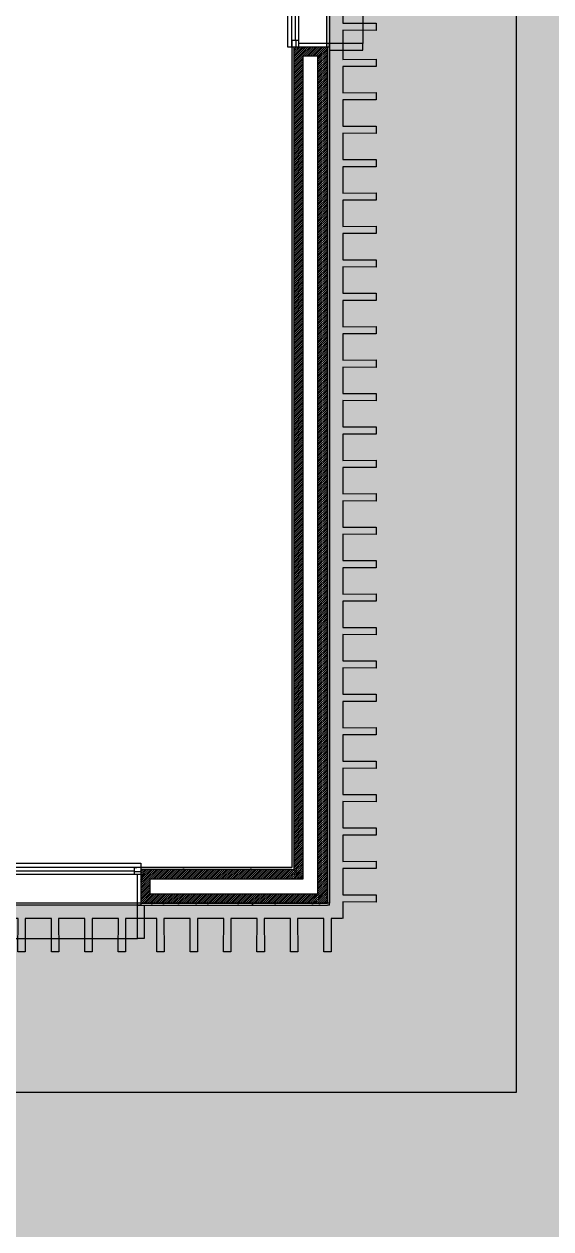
# Model space of a CAD drawing. Header units: millimetres. Extents: x -284281 to 1648660, y -821378 to -151356.
# Drawn here: x 193093 to 197032, y -261833 to -252820 of the extents above; entities that cross this region are included whole.
import ezdxf

# ---------------------------------------------------------------- set-up
doc = ezdxf.new("R2010")
doc.units = ezdxf.units.MM
doc.header["$MEASUREMENT"] = 0
doc.set_wipeout_variables(frame=1)
doc.linetypes.add('Traits', pattern=[282.222223, 141.111112, -141.111112])
doc.linetypes.add('Wipeout_Contour', pattern=[1000, 0, -1000])
for name, color, linetype in [('Cotations - 1_100', 7, 'Continuous'), ('Fenêtres ARCHICAD', 7, 'Continuous'), ('Nouveau_0', 7, 'Continuous'), ('Sols_ Dalles', 7, 'Continuous')]:
    doc.layers.add(name, color=color, linetype=linetype)
doc.styles.add('STYLE_GENERE_2', font='arial.ttf')
doc.dimstyles.new('STYLE_GENERE__2', dxfattribs={"dimtxt": 250, "dimasz": 190, "dimexe": 0.18, "dimexo": 0.0625, "dimgap": 0, "dimtad": 1, "dimlfac": 0.001, "dimzin": 0, "dimdsep": 46, "dimtxsty": 'STYLE_GENERE_2', "dimblk": 'ARROWHEAD_6', "dimblk1": 'ARROWHEAD_6', "dimblk2": 'ARROWHEAD_6', "dimcen": 0.09, "dimse1": 1, "dimse2": 1, "dimclrd": 7, "dimclre": 7, "dimclrt": 7, "dimazin": 0, "dimtfac": 1, "dimtdec": 4, "dimtmove": 0, "dimatfit": 3, "dimfxl": 1, "dimtolj": 1, "dimtzin": 0, "dimarcsym": 0})
pattern_1 = [(45, (0, 175), (-55.684659, 55.684659), [0, -52.5, 0, -78.75]), (110, (175, 175), (74.000794, 26.934086), [0, -38.5, 0, -66.5])]
pattern_2 = [(45, (0, 0), (-7.0710678, 7.0710678), [])]

# ---------------------------------------------------------------- blocks, each defined once
blk = doc.blocks.new('Fenêtre 25_3')
at = {"layer": 'Fenêtres ARCHICAD', "color": 7, "linetype": 'Continuous', "lineweight": 5}
for p, q in [((-715.3, 480), (-765.3, 480)), ((-765.3, 480), (-765.3, 230)), ((-715.3, 480), (715.3, 480)), ((-715.3, 230), (-715.3, 480)), ((765.3, 480), (715.3, 480)), ((715.3, 480), (715.3, 230)), ((765.3, 230), (765.3, 480)), ((-765.3, 230), (-715.3, 230)), ((-765.3, 230), (-740.3, 230)), ((-765.3, 230), (-740.3, 230)), ((-715.3, 230), (-740.3, 230)), ((-740.3, 230), (-740.3, 0)), ((-740.3, 215), (-740.3, 230)), ((-740.3, 215), (-740.3, 230)), ((-740.3, 145), (-740.3, 215)), ((-740.3, 145), (-740.3, 215)), ((-740.3, 145), (-740.3, 215)), ((-740.3, 145), (-740.3, 215)), ((-715.3, 0), (-715.3, 230)), ((740.3, 230), (715.3, 230)), ((715.3, 230), (715.3, 0)), ((715.3, 230), (765.3, 230)), ((740.3, 0), (740.3, 230)), ((740.3, 215), (740.3, 230)), ((740.3, 215), (740.3, 230)), ((740.3, 230), (765.3, 230)), ((740.3, 230), (765.3, 230)), ((740.3, 145), (740.3, 215)), ((740.3, 145), (740.3, 215)), ((740.3, 145), (740.3, 215)), ((740.3, 145), (740.3, 215)), ((-740.3, 35), (-740.3, 145)), ((-740.3, 35), (-740.3, 145)), ((-740.3, 35), (-740.3, 145)), ((-740.3, 35), (-740.3, 145)), ((740.3, 35), (740.3, 145)), ((740.3, 35), (740.3, 145)), ((740.3, 35), (740.3, 145)), ((740.3, 35), (740.3, 145)), ((-740.3, 0), (-740.3, 35)), ((-740.3, 0), (-740.3, 35)), ((-740.3, 0), (-715.3, 0)), ((-740.3, -35), (-740.3, 0)), ((-740.3, -35), (-740.3, 0)), ((715.3, 0), (740.3, 0)), ((740.3, 0), (740.3, 35)), ((740.3, 0), (740.3, 35)), ((740.3, -35), (740.3, 0)), ((740.3, -35), (740.3, 0)), ((-740.3, -20), (740.3, -20)), ((-740.3, -50), (-740.3, -35)), ((-740.3, -50), (-740.3, -35)), ((-740.3, -50), (-740.3, -83.3)), ((-740.3, -83.3), (740.3, -83.3)), ((740.3, -50), (740.3, -35)), ((740.3, -50), (740.3, -35)), ((740.3, -83.3), (740.3, -50))]:
    blk.add_line(p, q, dxfattribs=at)
at = {"layer": 'Fenêtres ARCHICAD', "color": 7, "linetype": 'Traits', "lineweight": 5}
blk.add_line((-740.3, -50), (740.3, -50), dxfattribs=at)
at = {"color": 254, "linetype": 'Wipeout_Contour', "lineweight": 0, "ltscale": 2765.001289}
blk.add_wipeout([(-690.3, 0), (-690.3, -50), (690.3, -50), (690.3, 0)], dxfattribs=at).dxf.layer = 'Fenêtres ARCHICAD'
at = {"layer": 'Fenêtres ARCHICAD', "color": 7, "linetype": 'Continuous', "lineweight": 5}
for p, q in [((-740.3, 0), (-690.3, 0)), ((-690.3, 0), (-690.3, -50)), ((-690.3, 0), (690.3, 0)), ((690.3, -50), (690.3, 0)), ((690.3, 0), (740.3, 0)), ((-690.3, -50), (-740.3, -50)), ((-690.3, -25), (690.3, -25)), ((690.3, -50), (-690.3, -50)), ((740.3, -50), (690.3, -50))]:
    blk.add_line(p, q, dxfattribs=at)
blk = doc.blocks.new('Mur_12_1', base_point=(195375, -231415.6))
at = {"color": 254, "linetype": 'Wipeout_Contour', "lineweight": 0, "ltscale": 973119.787903}
blk.add_wipeout([(195095, -259145.6), (195110, -259145.6), (195095, -259130.6)], dxfattribs=at)
at = {"color": 254, "linetype": 'Wipeout_Contour', "lineweight": 0, "ltscale": 974233.090679}
blk.add_wipeout([(195360, -259410.6), (195375, -259410.6), (195360, -259395.6)], dxfattribs=at)
at = {"linetype": 'Continuous', "lineweight": 5, "true_color": 0x5f5f5f}
h = blk.add_hatch(dxfattribs=at)
h.set_pattern_fill('ENDUIT_0001', color=251, style=0, pattern_type=2)
h.set_pattern_definition(pattern_1)
h.paths.add_polyline_path([(195095, -259145.6), (195110, -259145.6), (195095, -259130.6)])
h = blk.add_hatch(dxfattribs=at)
h.set_pattern_fill('ENDUIT_0001', color=251, style=0, pattern_type=2)
h.set_pattern_definition(pattern_1)
h.paths.add_polyline_path([(195360, -259410.6), (195375, -259410.6), (195360, -259395.6)])
at = {"color": 254, "linetype": 'Wipeout_Contour', "lineweight": 0, "ltscale": 974059.967845}
blk.add_wipeout([(195290, -259325.6), (195290, -259395.6), (195360, -259395.6)], dxfattribs=at)
at = {"linetype": 'Continuous', "lineweight": 5, "true_color": 0x5f5f5f}
h = blk.add_hatch(dxfattribs=at)
h.set_pattern_fill('BRIQUES_TERRE_CUITE__INT_97', color=251, style=0, pattern_type=2)
h.set_pattern_definition(pattern_2)
h.paths.add_polyline_path([(195290, -259325.6), (195290, -259395.6), (195360, -259395.6)])
at = {"color": 254, "linetype": 'Wipeout_Contour', "lineweight": 0, "ltscale": 973685.8174}
blk.add_wipeout([(195180, -259325.6), (195290, -259325.6), (195180, -259215.6)], dxfattribs=at)
at = {"color": 254, "linetype": 'Wipeout_Contour', "lineweight": 0, "ltscale": 974228.732461}
blk.add_wipeout([(195360, -259395.6), (195375, -259410.6), (195375, -259395.6)], dxfattribs=at)
at = {"linetype": 'Continuous', "lineweight": 5, "true_color": 0x5f5f5f}
h = blk.add_hatch(dxfattribs=at)
h.set_pattern_fill('ENDUIT_0001', color=251, style=0, pattern_type=2)
h.set_pattern_definition(pattern_1)
h.paths.add_polyline_path([(195360, -259395.6), (195375, -259410.6), (195375, -259395.6)])
at = {"color": 254, "linetype": 'Wipeout_Contour', "lineweight": 0, "ltscale": 973303.766401}
blk.add_wipeout([(195110, -259215.6), (195180, -259215.6), (195110, -259145.6)], dxfattribs=at)
at = {"linetype": 'Continuous', "lineweight": 5, "true_color": 0x5f5f5f}
h = blk.add_hatch(dxfattribs=at)
h.set_pattern_fill('BRIQUES_TERRE_CUITE__INT_97', color=251, style=0, pattern_type=2)
h.set_pattern_definition(pattern_2)
h.paths.add_polyline_path([(195110, -259215.6), (195180, -259215.6), (195110, -259145.6)])
at = {"color": 254, "linetype": 'Wipeout_Contour', "lineweight": 0, "ltscale": 1288763.517261592}
blk.add_wipeout([(195360, -252989.9), (195360, -259395.6), (195375, -259395.6), (195375, -252989.9)], dxfattribs=at)
at = {"linetype": 'Continuous', "lineweight": 5, "true_color": 0x5f5f5f}
h = blk.add_hatch(dxfattribs=at)
h.set_pattern_fill('ENDUIT_0001', color=251, style=0, pattern_type=2)
h.set_pattern_definition(pattern_1)
h.paths.add_polyline_path([(195360, -252989.9), (195360, -259395.6), (195375, -259395.6), (195375, -252989.9)])
at = {"color": 254, "linetype": 'Wipeout_Contour', "lineweight": 0, "ltscale": 973115.426333}
blk.add_wipeout([(195095, -259130.6), (195110, -259145.6), (195110, -259130.6)], dxfattribs=at)
at = {"linetype": 'Continuous', "lineweight": 5, "true_color": 0x5f5f5f}
h = blk.add_hatch(dxfattribs=at)
h.set_pattern_fill('ENDUIT_0001', color=251, style=0, pattern_type=2)
h.set_pattern_definition(pattern_1)
h.paths.add_polyline_path([(195095, -259130.6), (195110, -259145.6), (195110, -259130.6)])
at = {"color": 254, "linetype": 'Wipeout_Contour', "lineweight": 0, "ltscale": 974044.761765}
blk.add_wipeout([(195290, -259325.6), (195360, -259395.6), (195360, -259325.6)], dxfattribs=at)
at = {"linetype": 'Continuous', "lineweight": 5, "true_color": 0x5f5f5f}
h = blk.add_hatch(dxfattribs=at)
h.set_pattern_fill('BRIQUES_TERRE_CUITE__INT_97', color=251, style=0, pattern_type=2)
h.set_pattern_definition(pattern_2)
h.paths.add_polyline_path([(195290, -259325.6), (195360, -259395.6), (195360, -259325.6)])
at = {"color": 7, "linetype": 'Continuous', "lineweight": 5}
blk.add_line((195290, -259395.6), (195360, -259395.6), dxfattribs=at)
at = {"color": 7, "linetype": 'Continuous', "lineweight": 5, "flags": 128}
blk.add_lwpolyline([(195375, -259410.6), (195360, -259410.6)], dxfattribs=at)
at = {"color": 254, "linetype": 'Wipeout_Contour', "lineweight": 0, "ltscale": 1287697.512531092}
blk.add_wipeout([(195095, -259130.6), (195110, -259130.6), (195110, -252989.9), (195095, -252989.9)], dxfattribs=at)
at = {"linetype": 'Continuous', "lineweight": 5, "true_color": 0x5f5f5f}
h = blk.add_hatch(dxfattribs=at)
h.set_pattern_fill('ENDUIT_0001', color=251, style=0, pattern_type=2)
h.set_pattern_definition(pattern_1)
h.paths.add_polyline_path([(195095, -259130.6), (195110, -259130.6), (195110, -252989.9), (195095, -252989.9)])
at = {"color": 254, "linetype": 'Wipeout_Contour', "lineweight": 0, "ltscale": 1288604.029109015}
blk.add_wipeout([(195360, -252989.9), (195290, -253059.9), (195290, -259325.6), (195360, -259325.6)], dxfattribs=at)
at = {"linetype": 'Continuous', "lineweight": 5, "true_color": 0x5f5f5f}
h = blk.add_hatch(dxfattribs=at)
h.set_pattern_fill('BRIQUES_TERRE_CUITE__INT_97', color=251, style=0, pattern_type=2)
h.set_pattern_definition(pattern_2)
h.paths.add_polyline_path([(195360, -252989.9), (195290, -253059.9), (195290, -259325.6), (195360, -259325.6)])
at = {"color": 7, "linetype": 'Continuous', "lineweight": 5}
blk.add_line((195360, -259395.6), (195360, -259325.6), dxfattribs=at)
at = {"color": 254, "linetype": 'Wipeout_Contour', "lineweight": 0, "ltscale": 973662.713943}
blk.add_wipeout([(195290, -259215.6), (195180, -259215.6), (195290, -259325.6)], dxfattribs=at)
at = {"color": 7, "linetype": 'Continuous', "lineweight": 5}
blk.add_line((195180, -259325.6), (195290, -259325.6), dxfattribs=at)
at = {"color": 254, "linetype": 'Wipeout_Contour', "lineweight": 0, "ltscale": 1288265.443481987}
blk.add_wipeout([(195180, -253059.9), (195180, -259215.6), (195290, -259215.6), (195290, -253059.9)], dxfattribs=at)
at = {"color": 7, "linetype": 'Continuous', "lineweight": 5}
blk.add_line((195290, -259325.6), (195290, -259215.6), dxfattribs=at)
at = {"color": 254, "linetype": 'Wipeout_Contour', "lineweight": 0, "ltscale": 973288.549617}
blk.add_wipeout([(195110, -259145.6), (195180, -259215.6), (195180, -259145.6)], dxfattribs=at)
at = {"linetype": 'Continuous', "lineweight": 5, "true_color": 0x5f5f5f}
h = blk.add_hatch(dxfattribs=at)
h.set_pattern_fill('BRIQUES_TERRE_CUITE__INT_97', color=251, style=0, pattern_type=2)
h.set_pattern_definition(pattern_2)
h.paths.add_polyline_path([(195110, -259145.6), (195180, -259215.6), (195180, -259145.6)])
at = {"color": 7, "linetype": 'Continuous', "lineweight": 5}
blk.add_line((195110, -259215.6), (195180, -259215.6), dxfattribs=at)
at = {"color": 254, "linetype": 'Wipeout_Contour', "lineweight": 0, "ltscale": 1287824.523477211}
blk.add_wipeout([(195110, -252989.9), (195110, -259145.6), (195180, -259145.6), (195180, -252989.9)], dxfattribs=at)
at = {"linetype": 'Continuous', "lineweight": 5, "true_color": 0x5f5f5f}
h = blk.add_hatch(dxfattribs=at)
h.set_pattern_fill('BRIQUES_TERRE_CUITE__INT_97', color=251, style=0, pattern_type=2)
h.set_pattern_definition(pattern_2)
h.paths.add_polyline_path([(195110, -252989.9), (195110, -259145.6), (195180, -259145.6), (195180, -252989.9)])
at = {"color": 7, "linetype": 'Continuous', "lineweight": 5}
for p, q in [((195095, -252989.9), (195110, -252989.9)), ((195110, -252989.9), (195110, -259145.6)), ((195095, -259145.6), (195110, -259145.6)), ((195180, -259215.6), (195180, -259145.6))]:
    blk.add_line(p, q, dxfattribs=at)
at = {"color": 7, "linetype": 'Continuous', "lineweight": 5, "flags": 128}
blk.add_lwpolyline([(195095, -252989.9), (195095, -259130.6)], dxfattribs=at)
at = {"color": 254, "linetype": 'Wipeout_Contour', "lineweight": 0, "ltscale": 1278406.429494907}
blk.add_wipeout([(195290, -253059.9), (195360, -252989.9), (195180, -252989.9), (195180, -253059.9)], dxfattribs=at)
at = {"linetype": 'Continuous', "lineweight": 5, "true_color": 0x5f5f5f}
h = blk.add_hatch(dxfattribs=at)
h.set_pattern_fill('BRIQUES_TERRE_CUITE__INT_97', color=251, style=0, pattern_type=2)
h.set_pattern_definition(pattern_2)
h.paths.add_polyline_path([(195290, -253059.9), (195360, -252989.9), (195180, -252989.9), (195180, -253059.9)])
at = {"color": 7, "linetype": 'Continuous', "lineweight": 5}
for p, q in [((195110, -252989.9), (195145, -252989.9)), ((195145, -252989.9), (195180, -252989.9)), ((195180, -252989.9), (195290, -252989.9)), ((195180, -252989.9), (195290, -252989.9)), ((195290, -252989.9), (195360, -252989.9)), ((195290, -252989.9), (195360, -252989.9)), ((195360, -259325.6), (195360, -252989.9)), ((195360, -252989.9), (195375, -252989.9)), ((195375, -252989.9), (195375, -253014.9)), ((195180, -259145.6), (195180, -253059.9)), ((195290, -253059.9), (195180, -253059.9)), ((195290, -259215.6), (195290, -253059.9))]:
    blk.add_line(p, q, dxfattribs=at)
at = {"color": 7, "linetype": 'Continuous', "lineweight": 5, "flags": 128}
blk.add_lwpolyline([(195375, -259410.6), (195375, -252989.9)], dxfattribs=at)
at = {"layer": 'Fenêtres ARCHICAD', "color": 7, "linetype": 'Continuous', "lineweight": 5, "zscale": 1000, "rotation": 269.9999999999999}
blk.add_blockref('Fenêtre 25_3', (195145, -252249.5), dxfattribs=at)
blk = doc.blocks.new('Fenêtre 25_4')
at = {"layer": 'Fenêtres ARCHICAD', "color": 7, "linetype": 'Continuous', "lineweight": 5}
for p, q in [((-483.2, 480), (-533.2, 480)), ((-533.2, 480), (-533.2, 230)), ((-483.2, 480), (483.2, 480)), ((-483.2, 230), (-483.2, 480)), ((533.2, 480), (483.2, 480)), ((483.2, 480), (483.2, 230)), ((533.2, 230), (533.2, 480)), ((-533.2, 230), (-483.2, 230)), ((-533.2, 230), (-508.2, 230)), ((-533.2, 230), (-508.2, 230)), ((-483.2, 230), (-508.2, 230)), ((-508.2, 230), (-508.2, 0)), ((-508.2, 215), (-508.2, 230)), ((-508.2, 215), (-508.2, 230)), ((-508.2, 145), (-508.2, 215)), ((-508.2, 145), (-508.2, 215)), ((-508.2, 145), (-508.2, 215)), ((-508.2, 145), (-508.2, 215)), ((-483.2, 0), (-483.2, 230)), ((508.2, 230), (483.2, 230)), ((483.2, 230), (483.2, 0)), ((483.2, 230), (533.2, 230)), ((508.2, 0), (508.2, 230)), ((508.2, 215), (508.2, 230)), ((508.2, 215), (508.2, 230)), ((508.2, 230), (533.2, 230)), ((508.2, 230), (533.2, 230)), ((508.2, 145), (508.2, 215)), ((508.2, 145), (508.2, 215)), ((508.2, 145), (508.2, 215)), ((508.2, 145), (508.2, 215)), ((-508.2, 35), (-508.2, 145)), ((-508.2, 35), (-508.2, 145)), ((-508.2, 35), (-508.2, 145)), ((-508.2, 35), (-508.2, 145)), ((508.2, 35), (508.2, 145)), ((508.2, 35), (508.2, 145)), ((508.2, 35), (508.2, 145)), ((508.2, 35), (508.2, 145)), ((-508.2, 0), (-508.2, 35)), ((-508.2, 0), (-508.2, 35)), ((-508.2, 0), (-483.2, 0)), ((-508.2, -35), (-508.2, 0)), ((-508.2, -35), (-508.2, 0)), ((483.2, 0), (508.2, 0)), ((508.2, 0), (508.2, 35)), ((508.2, 0), (508.2, 35)), ((508.2, -35), (508.2, 0)), ((508.2, -35), (508.2, 0)), ((-508.2, -20), (508.2, -20)), ((-508.2, -50), (-508.2, -35)), ((-508.2, -50), (-508.2, -35)), ((-508.2, -50), (-508.2, -83.3)), ((-508.2, -83.3), (508.2, -83.3)), ((508.2, -50), (508.2, -35)), ((508.2, -50), (508.2, -35)), ((508.2, -83.3), (508.2, -50))]:
    blk.add_line(p, q, dxfattribs=at)
at = {"layer": 'Fenêtres ARCHICAD', "color": 7, "linetype": 'Traits', "lineweight": 5}
blk.add_line((-508.2, -50), (508.2, -50), dxfattribs=at)
at = {"color": 254, "linetype": 'Wipeout_Contour', "lineweight": 0, "ltscale": 1838.358783}
blk.add_wipeout([(-458.2, 0), (-458.2, -50), (458.2, -50), (458.2, 0)], dxfattribs=at).dxf.layer = 'Fenêtres ARCHICAD'
at = {"layer": 'Fenêtres ARCHICAD', "color": 7, "linetype": 'Continuous', "lineweight": 5}
for p, q in [((-508.2, 0), (-458.2, 0)), ((-458.2, 0), (-458.2, -50)), ((-458.2, 0), (458.2, 0)), ((458.2, -50), (458.2, 0)), ((458.2, 0), (508.2, 0)), ((-458.2, -50), (-508.2, -50)), ((-458.2, -25), (458.2, -25)), ((458.2, -50), (-458.2, -50)), ((508.2, -50), (458.2, -50))]:
    blk.add_line(p, q, dxfattribs=at)
blk = doc.blocks.new('Mur_13_1', base_point=(195375, -259410.6))
at = {"color": 254, "linetype": 'Wipeout_Contour', "lineweight": 0, "ltscale": 1296115.313890855}
blk.add_wipeout([(193965, -259145.6), (195095, -259145.6), (195095, -259130.6), (193965, -259130.6)], dxfattribs=at)
at = {"color": 254, "linetype": 'Wipeout_Contour', "lineweight": 0, "ltscale": 1297281.898715832}
blk.add_wipeout([(193965, -259395.6), (193965, -259410.6), (195360, -259410.6), (195360, -259395.6)], dxfattribs=at)
at = {"linetype": 'Continuous', "lineweight": 5, "true_color": 0x5f5f5f}
h = blk.add_hatch(dxfattribs=at)
h.set_pattern_fill('ENDUIT_0001', color=251, style=0, pattern_type=2)
h.set_pattern_definition(pattern_1)
h.paths.add_polyline_path([(193965, -259145.6), (195095, -259145.6), (195095, -259130.6), (193965, -259130.6)])
h = blk.add_hatch(dxfattribs=at)
h.set_pattern_fill('ENDUIT_0001', color=251, style=0, pattern_type=2)
h.set_pattern_definition(pattern_1)
h.paths.add_polyline_path([(193965, -259395.6), (193965, -259410.6), (195360, -259410.6), (195360, -259395.6)])
at = {"color": 254, "linetype": 'Wipeout_Contour', "lineweight": 0, "ltscale": 1297103.610761495}
blk.add_wipeout([(193965, -259395.6), (195290, -259395.6), (195290, -259325.6), (194035, -259325.6)], dxfattribs=at)
at = {"linetype": 'Continuous', "lineweight": 5, "true_color": 0x5f5f5f}
h = blk.add_hatch(dxfattribs=at)
h.set_pattern_fill('BRIQUES_TERRE_CUITE__INT_97', color=251, style=0, pattern_type=2)
h.set_pattern_definition(pattern_2)
h.paths.add_polyline_path([(193965, -259395.6), (195290, -259395.6), (195290, -259325.6), (194035, -259325.6)])
at = {"color": 7, "linetype": 'Continuous', "lineweight": 5}
blk.add_line((195290, -259395.6), (195360, -259395.6), dxfattribs=at)
at = {"color": 254, "linetype": 'Wipeout_Contour', "lineweight": 0, "ltscale": 1296725.324895287}
blk.add_wipeout([(195180, -259215.6), (194035, -259215.6), (194035, -259325.6), (195180, -259325.6)], dxfattribs=at)
at = {"color": 7, "linetype": 'Continuous', "lineweight": 5}
blk.add_line((195180, -259325.6), (195290, -259325.6), dxfattribs=at)
at = {"color": 254, "linetype": 'Wipeout_Contour', "lineweight": 0, "ltscale": 1296269.318624848}
blk.add_wipeout([(195110, -259145.6), (193965, -259145.6), (193965, -259215.6), (195110, -259215.6)], dxfattribs=at)
at = {"linetype": 'Continuous', "lineweight": 5, "true_color": 0x5f5f5f}
h = blk.add_hatch(dxfattribs=at)
h.set_pattern_fill('BRIQUES_TERRE_CUITE__INT_97', color=251, style=0, pattern_type=2)
h.set_pattern_definition(pattern_2)
h.paths.add_polyline_path([(195110, -259145.6), (193965, -259145.6), (193965, -259215.6), (195110, -259215.6)])
at = {"color": 7, "linetype": 'Continuous', "lineweight": 5}
for p, q in [((193965, -259130.6), (193965, -259145.6)), ((195095, -259145.6), (193965, -259145.6)), ((195095, -259145.6), (195110, -259145.6)), ((195110, -259215.6), (195180, -259215.6))]:
    blk.add_line(p, q, dxfattribs=at)
at = {"color": 7, "linetype": 'Continuous', "lineweight": 5, "flags": 128}
blk.add_lwpolyline([(195095, -259130.6), (193965, -259130.6)], dxfattribs=at)
at = {"color": 254, "linetype": 'Wipeout_Contour', "lineweight": 0, "ltscale": 1295322.497653691}
blk.add_wipeout([(194035, -259325.6), (194035, -259215.6), (193965, -259215.6), (193965, -259395.6)], dxfattribs=at)
at = {"linetype": 'Continuous', "lineweight": 5, "true_color": 0x5f5f5f}
h = blk.add_hatch(dxfattribs=at)
h.set_pattern_fill('BRIQUES_TERRE_CUITE__INT_97', color=251, style=0, pattern_type=2)
h.set_pattern_definition(pattern_2)
h.paths.add_polyline_path([(194035, -259325.6), (194035, -259215.6), (193965, -259215.6), (193965, -259395.6)])
at = {"color": 7, "linetype": 'Continuous', "lineweight": 5}
for p, q in [((193965, -259145.6), (193965, -259180.6)), ((193965, -259180.6), (193965, -259215.6)), ((193965, -259215.6), (193965, -259325.6)), ((193965, -259215.6), (193965, -259325.6)), ((194035, -259215.6), (195110, -259215.6)), ((194035, -259325.6), (194035, -259215.6)), ((193965, -259325.6), (193965, -259395.6)), ((193965, -259325.6), (193965, -259395.6)), ((194035, -259325.6), (195180, -259325.6)), ((193965, -259395.6), (195290, -259395.6)), ((193965, -259395.6), (193965, -259410.6)), ((193965, -259410.6), (193990, -259410.6))]:
    blk.add_line(p, q, dxfattribs=at)
at = {"color": 7, "linetype": 'Continuous', "lineweight": 5, "flags": 128}
blk.add_lwpolyline([(193965, -259410.6), (195360, -259410.6)], dxfattribs=at)
at = {"layer": 'Fenêtres ARCHICAD', "color": 7, "linetype": 'Continuous', "lineweight": 5, "xscale": -1, "zscale": 1000, "rotation": 179.9999999999997}
blk.add_blockref('Fenêtre 25_4', (193456.8, -259180.6), dxfattribs=at)
blk = doc.blocks.new('Tôle profilée 25_17')
at = {"color": 7, "linetype": 'Continuous', "lineweight": 5}
for p, q in [((0, 6520.7), (0, 6426.5)), ((-250, 6427.5), (-250, 6400)), ((0, 6426.5), (-250, 6427.5)), ((-250, 6400), (-250, 6372.5)), ((-250, 6372.5), (0, 6373.5)), ((0, 6373.5), (0, 6176.5)), ((-250, 6177.5), (-250, 6150)), ((0, 6176.5), (-250, 6177.5)), ((-250, 6150), (-250, 6122.5)), ((-250, 6122.5), (0, 6123.5)), ((0, 6123.5), (0, 5926.5)), ((-250, 5927.5), (-250, 5900)), ((0, 5926.5), (-250, 5927.5)), ((-250, 5900), (-250, 5872.5)), ((-250, 5872.5), (0, 5873.5)), ((0, 5873.5), (0, 5676.5)), ((-250, 5677.5), (-250, 5650)), ((0, 5676.5), (-250, 5677.5)), ((-250, 5650), (-250, 5622.5)), ((-250, 5622.5), (0, 5623.5)), ((0, 5623.5), (0, 5426.5)), ((-250, 5427.5), (-250, 5400)), ((0, 5426.5), (-250, 5427.5)), ((-250, 5400), (-250, 5372.5)), ((-250, 5372.5), (0, 5373.5)), ((0, 5373.5), (0, 5176.5)), ((-250, 5177.5), (-250, 5150)), ((0, 5176.5), (-250, 5177.5)), ((-250, 5150), (-250, 5122.5)), ((-250, 5122.5), (0, 5123.5)), ((0, 5123.5), (0, 4926.5)), ((-250, 4927.5), (-250, 4900)), ((0, 4926.5), (-250, 4927.5)), ((-250, 4900), (-250, 4872.5)), ((-250, 4872.5), (0, 4873.5)), ((0, 4873.5), (0, 4676.5)), ((-250, 4677.5), (-250, 4650)), ((0, 4676.5), (-250, 4677.5)), ((-250, 4650), (-250, 4622.5)), ((-250, 4622.5), (0, 4623.5)), ((0, 4623.5), (0, 4426.5)), ((-250, 4427.5), (-250, 4400)), ((0, 4426.5), (-250, 4427.5)), ((-250, 4400), (-250, 4372.5)), ((-250, 4372.5), (0, 4373.5)), ((0, 4373.5), (0, 4176.5)), ((-250, 4177.5), (-250, 4150)), ((0, 4176.5), (-250, 4177.5)), ((-250, 4150), (-250, 4122.5)), ((-250, 4122.5), (0, 4123.5)), ((0, 4123.5), (0, 3926.5)), ((-250, 3927.5), (-250, 3900)), ((0, 3926.5), (-250, 3927.5)), ((-250, 3900), (-250, 3872.5)), ((-250, 3872.5), (0, 3873.5)), ((0, 3873.5), (0, 3676.5)), ((-250, 3677.5), (-250, 3650)), ((0, 3676.5), (-250, 3677.5)), ((-250, 3650), (-250, 3622.5)), ((-250, 3622.5), (0, 3623.5)), ((0, 3623.5), (0, 3426.5)), ((-250, 3427.5), (-250, 3400)), ((0, 3426.5), (-250, 3427.5)), ((-250, 3400), (-250, 3372.5)), ((-250, 3372.5), (0, 3373.5)), ((0, 3373.5), (0, 3176.5)), ((-250, 3177.5), (-250, 3150)), ((0, 3176.5), (-250, 3177.5)), ((-250, 3150), (-250, 3122.5)), ((-250, 3122.5), (0, 3123.5)), ((0, 3123.5), (0, 2926.5)), ((-250, 2927.5), (-250, 2900)), ((0, 2926.5), (-250, 2927.5)), ((-250, 2900), (-250, 2872.5)), ((-250, 2872.5), (0, 2873.5)), ((0, 2873.5), (0, 2676.5)), ((-250, 2677.5), (-250, 2650)), ((0, 2676.5), (-250, 2677.5)), ((-250, 2650), (-250, 2622.5)), ((-250, 2622.5), (0, 2623.5)), ((0, 2623.5), (0, 2426.5)), ((-250, 2427.5), (-250, 2400)), ((0, 2426.5), (-250, 2427.5)), ((-250, 2400), (-250, 2372.5)), ((-250, 2372.5), (0, 2373.5)), ((0, 2373.5), (0, 2176.5)), ((-250, 2177.5), (-250, 2150)), ((0, 2176.5), (-250, 2177.5)), ((-250, 2150), (-250, 2122.5)), ((-250, 2122.5), (0, 2123.5)), ((0, 2123.5), (0, 1926.5)), ((-250, 1927.5), (-250, 1900)), ((0, 1926.5), (-250, 1927.5)), ((-250, 1900), (-250, 1872.5)), ((-250, 1872.5), (0, 1873.5)), ((0, 1873.5), (0, 1676.5)), ((-250, 1677.5), (-250, 1650)), ((0, 1676.5), (-250, 1677.5)), ((-250, 1650), (-250, 1622.5)), ((-250, 1622.5), (0, 1623.5)), ((0, 1623.5), (0, 1426.5)), ((-250, 1427.5), (-250, 1400)), ((0, 1426.5), (-250, 1427.5)), ((-250, 1400), (-250, 1372.5)), ((-250, 1372.5), (0, 1373.5)), ((0, 1373.5), (0, 1176.5)), ((-250, 1177.5), (-250, 1150)), ((0, 1176.5), (-250, 1177.5)), ((-250, 1150), (-250, 1122.5)), ((-250, 1122.5), (0, 1123.5)), ((0, 1123.5), (0, 926.5)), ((-250, 927.5), (-250, 900)), ((0, 926.5), (-250, 927.5)), ((-250, 900), (-250, 872.5)), ((-250, 872.5), (0, 873.5)), ((0, 873.5), (0, 676.5)), ((-250, 677.5), (-250, 650)), ((0, 676.5), (-250, 677.5)), ((-250, 650), (-250, 622.5)), ((-250, 622.5), (0, 623.5)), ((0, 623.5), (0, 426.5)), ((-250, 427.5), (-250, 400)), ((0, 426.5), (-250, 427.5)), ((-250, 400), (-250, 372.5)), ((-250, 372.5), (0, 373.5)), ((0, 373.5), (0, 176.5)), ((-250, 177.5), (-250, 150)), ((0, 176.5), (-250, 177.5)), ((-250, 150), (-250, 122.5)), ((-250, 122.5), (0, 123.5)), ((0, 123.5), (0, 0))]:
    blk.add_line(p, q, dxfattribs=at)
blk = doc.blocks.new('Tôle profilée 25_56')
at = {"color": 7, "linetype": 'Continuous', "lineweight": 5}
for p, q in [((0, 1480.7), (0, 1426.5)), ((-250, 1427.5), (-250, 1400)), ((0, 1426.5), (-250, 1427.5)), ((-250, 1400), (-250, 1372.5)), ((-250, 1372.5), (0, 1373.5)), ((0, 1373.5), (0, 1176.5)), ((-250, 1177.5), (-250, 1150)), ((0, 1176.5), (-250, 1177.5)), ((-250, 1150), (-250, 1122.5)), ((-250, 1122.5), (0, 1123.5)), ((0, 1123.5), (0, 926.5)), ((-250, 927.5), (-250, 900)), ((0, 926.5), (-250, 927.5)), ((-250, 900), (-250, 872.5)), ((-250, 872.5), (0, 873.5)), ((0, 873.5), (0, 676.5)), ((-250, 677.5), (-250, 650)), ((0, 676.5), (-250, 677.5)), ((-250, 650), (-250, 622.5)), ((-250, 622.5), (0, 623.5)), ((0, 623.5), (0, 426.5)), ((-250, 427.5), (-250, 400)), ((0, 426.5), (-250, 427.5)), ((-250, 400), (-250, 372.5)), ((-250, 372.5), (0, 373.5)), ((0, 373.5), (0, 176.5)), ((-250, 177.5), (-250, 150)), ((0, 176.5), (-250, 177.5)), ((-250, 150), (-250, 122.5)), ((-250, 122.5), (0, 123.5)), ((0, 123.5), (0, 0))]:
    blk.add_line(p, q, dxfattribs=at)
blk = doc.blocks.new('Tôle profilée 25_57')
at = {"color": 7, "linetype": 'Continuous', "lineweight": 5}
for p, q in [((0, 1510), (0, 1426.5)), ((-250, 1427.5), (-250, 1400)), ((0, 1426.5), (-250, 1427.5)), ((-250, 1400), (-250, 1372.5)), ((-250, 1372.5), (0, 1373.5)), ((0, 1373.5), (0, 1176.5)), ((-250, 1177.5), (-250, 1150)), ((0, 1176.5), (-250, 1177.5)), ((-250, 1150), (-250, 1122.5)), ((-250, 1122.5), (0, 1123.5)), ((0, 1123.5), (0, 926.5)), ((-250, 927.5), (-250, 900)), ((0, 926.5), (-250, 927.5)), ((-250, 900), (-250, 872.5)), ((-250, 872.5), (0, 873.5)), ((0, 873.5), (0, 676.5)), ((-250, 677.5), (-250, 650)), ((0, 676.5), (-250, 677.5)), ((-250, 650), (-250, 622.5)), ((-250, 622.5), (0, 623.5)), ((0, 623.5), (0, 426.5)), ((-250, 427.5), (-250, 400)), ((0, 426.5), (-250, 427.5)), ((-250, 400), (-250, 372.5)), ((-250, 372.5), (0, 373.5)), ((0, 373.5), (0, 176.5)), ((-250, 177.5), (-250, 150)), ((0, 176.5), (-250, 177.5)), ((-250, 150), (-250, 122.5)), ((-250, 122.5), (0, 123.5)), ((0, 123.5), (0, 0))]:
    blk.add_line(p, q, dxfattribs=at)
blk = doc.blocks.new('Tôle profilée 25_58')
at = {"color": 7, "linetype": 'Continuous', "lineweight": 5}
for p, q in [((0, 1037.4), (0, 926.5)), ((-250, 927.5), (-250, 900)), ((0, 926.5), (-250, 927.5)), ((-250, 900), (-250, 872.5)), ((-250, 872.5), (0, 873.5)), ((0, 873.5), (0, 676.5)), ((-250, 677.5), (-250, 650)), ((0, 676.5), (-250, 677.5)), ((-250, 650), (-250, 622.5)), ((-250, 622.5), (0, 623.5)), ((0, 623.5), (0, 426.5)), ((-250, 427.5), (-250, 400)), ((0, 426.5), (-250, 427.5)), ((-250, 400), (-250, 372.5)), ((-250, 372.5), (0, 373.5)), ((0, 373.5), (0, 176.5)), ((-250, 177.5), (-250, 150)), ((0, 176.5), (-250, 177.5)), ((-250, 150), (-250, 122.5)), ((-250, 122.5), (0, 123.5)), ((0, 123.5), (0, 0))]:
    blk.add_line(p, q, dxfattribs=at)
blk = doc.blocks.new('*D549')
at = {"layer": 'Cotations - 1_100', "color": 7, "linetype": 'Continuous', "lineweight": 5, "transparency": 16777216}
for p, q in [((170588.6, -259410.6), (170588.6, -259260.6)), ((170688.6, -259510.6), (170488.6, -259310.6)), ((170776.1, -259410.6), (170401.1, -259410.6)), ((170588.6, -271829.4), (170588.6, -259410.6)), ((170488.6, -271729.4), (170688.6, -271929.4)), ((170776.1, -271829.4), (170401.1, -271829.4)), ((170588.6, -271979.4), (170588.6, -271829.4))]:
    blk.add_line(p, q, dxfattribs=at)
at = {"layer": 'Cotations - 1_100', "color": 7, "lineweight": 5, "transparency": 16777216, "insert": (170538.6, -266047.4), "char_height": 250, "attachment_point": 7, "rotation": 90, "style": 'STYLE_GENERE_2'}
blk.add_mtext('\\A1;{\\pql;\\fArial|b0|i0|c0|p38;12,42}', dxfattribs=at)
blk = doc.blocks.new('ARROWHEAD_6')
at = {"color": 0, "linetype": 'Continuous', "lineweight": 0}
for p, q in [((-0.5, -0.5), (0.5, 0.5)), ((0, 0), (-1, 0))]:
    blk.add_line(p, q, dxfattribs=at)

msp = doc.modelspace()

# ---------------------------------------------------------------- hatches: boundary and pattern name
at = {"linetype": 'Continuous', "lineweight": 0, "true_color": 0x6f6f6f}
h = msp.add_hatch(color=8, dxfattribs=at)
h.paths.add_polyline_path([(141848.4421, -295062.57111), (269220.82107, -293826.86817), (269220.82107, -270902.73426), (268763.04853, -270902.73426), (254213.59981, -271040.57524), (254213.59981, -163437.63526), (153156.19977, -163437.63526), (153156.19977, -271040.57524), (153182.9625, -271040.57014), (153183.14559, -272000.51417, -0.4094273642), (149183.68145, -275935.04226), (141848.4421, -275935.04226)])
h.paths.add_polyline_path([(158435.58359, -260639.95299), (155145.58359, -260639.95299), (155145.58359, -248364.9528), (155145.58359, -243089.97435), (155145.58359, -242189.97435), (158435.58359, -242189.97435)], flags=0)
h.paths.add_polyline_path([(161503.43335, -171995.57011), (161503.43335, -193810.57122), (161503.43335, -230015.57011), (161503.43335, -260810.57129), (196775.04197, -260810.57129), (196775.04197, -222495.57011), (186955.54197, -222495.57011), (186955.54197, -218295.57011), (196754.55038, -218295.57011), (196754.55038, -208495.57004), (196754.55038, -204495.57011), (193355.54197, -204495.57011), (193355.54197, -195161.53481), (195576.03357, -195161.53481), (195576.03357, -189810.57129), (217850.06795, -189810.57129), (217850.06795, -262266.88531), (245610.04479, -262266.88531), (245610.04479, -253395.57129), (245626.03357, -253395.57129), (246426.03357, -253395.57129), (247826.03357, -253395.57129), (247826.03357, -248005.57129), (247826.03357, -246605.57129), (245626.03357, -246605.57129), (245610.04479, -246605.57129), (245610.04479, -171995.57011), (212806.27958, -171995.57011)], flags=0)
h.paths.add_polyline_path([(162737.04244, -269433.91257, -0.0903186603), (162858.77258, -268727.62319, -0.2014487277), (163912.63869, -267592.73981, -0.1042114453), (164718.00561, -267415.05524), (165317.97869, -267409.37112, -0.1040446075), (166125.35422, -267571.24421, -0.2382554567), (167284.25653, -268953.31764, -0.0551886218), (167336.83602, -269390.33428), (167338.93075, -269611.43843), (167351.04633, -270890.26697), (167092.5827, -271892.76052, -0.2679491924), (165370.08316, -272909.1243), (164770.11009, -272914.80843, -0.1937174639), (163379.25202, -272370.18517, -0.0705687558), (163028.66346, -271931.26196, -0.1316524976), (162751.25276, -270933.84526)], flags=0)
h.paths.add_polyline_path([(175327.75206, -275599.00212, -0.4157910988), (173316.98603, -273599.0311), (173316.98603, -273452.05237), (173330.48786, -267377.82411, -0.3805567013), (175316.98603, -265609.82626), (175394.71409, -265609.82626), (175394.71409, -270609.82626), (190394.71409, -270609.82626), (190394.71409, -265609.82626), (195356.19118, -265609.82626, -0.4142135624), (196856.19118, -267109.82626), (196856.19118, -273660.69924, -0.3455016121), (195137.28541, -275433.43196)], flags=0)
h.paths.add_polyline_path([(205510.09252, -271504.08297, -0.1344739343), (205230.94767, -270484.93746), (205230.94767, -268984.93746, -0.4142135624), (207230.94767, -266984.93746), (207830.94767, -266984.93746, -0.4142135624), (209830.94767, -268984.93746), (209830.94767, -270484.93746, -0.1288203455), (209574.03043, -271465.58136, -0.2709362909), (207830.94767, -272484.93746), (207230.94767, -272484.93746, -0.2649799965)], flags=0)
h.paths.add_polyline_path([(217862.68721, -273329.32486), (217869.94938, -267730.33623, -0.0985615086), (218100.71805, -266943.72092), (218117.68082, -266951.54513, -0.2588490016), (219955.479, -265605.82722), (219953.14148, -265587.29374), (220637.56856, -265587.29374), (220637.56856, -265687.29374), (220637.56856, -270687.29374), (250537.56856, -270687.29374), (250537.56856, -265687.29374), (252208.00356, -265687.29374), (254186.29382, -265687.29374), (254186.29382, -267687.29374), (254186.29382, -271062.25464, 0.001345761), (254186.3228, -271073.02067), (254197.20856, -273095.23292, -0.4142135624), (252208.00356, -275105.96997), (243484.53401, -275105.96997, -0.0051889555), (243431.43827, -275116.10287), (235447.992, -275196.19066), (220071.01237, -275253.23979, -0.3865533313), (217873.0891, -273475.38502, -0.0251892193)], flags=0)
at = {"layer": 'Sols_ Dalles', "linetype": 'Continuous', "lineweight": 0, "true_color": 0x2e271c}
msp.add_hatch(color=250, dxfattribs=at).paths.add_polyline_path([(161503.43335, -171995.57011), (161503.43335, -230015.57011), (161503.43335, -260810.57129), (196775.04197, -260810.57129), (196775.04197, -260795.57129), (196775.04197, -258649.98223), (196775.04197, -258010.55782), (196775.04197, -222495.57011), (186955.54197, -222495.57011), (186955.54197, -218295.57011), (196754.55038, -218295.57011), (196754.55038, -204495.57011), (193355.54197, -204495.57011), (193355.54197, -195161.53481), (195576.03357, -195161.53481), (195576.03357, -189810.57129), (217805.54197, -189810.57129), (217805.54197, -253395.57011), (217805.54197, -253415.57129), (219205.54197, -253415.57129), (219205.54197, -253395.57011), (219205.54197, -188410.57129), (191955.54197, -188410.57129), (191955.54197, -190035.07573), (194140.4759, -190023.06089), (194160.9675, -193749.51998), (191976.03357, -193761.53481), (191955.54197, -200380.57011), (191955.54197, -205895.57011), (195354.55038, -205895.57011), (195354.55038, -216895.57011), (185555.54197, -216895.57011), (185555.54197, -223895.57011), (195354.55038, -223895.57011), (195354.55038, -258649.98223), (195354.55038, -259410.57129), (163990.22193, -259410.57129), (162860.68142, -259410.57129), (162860.68142, -231415.57011), (162860.68142, -173395.57011), (244226.03357, -173395.57011), (244226.03357, -248005.57129), (245626.03357, -248005.57129), (246426.03357, -248005.57129), (246426.03357, -251817.03038), (245610.04479, -251817.03038), (244211.03357, -251817.03038), (244211.03357, -253395.57129), (246426.03357, -253395.57129), (247826.03357, -253395.57129), (247826.03357, -248005.57129), (247826.03357, -246605.57129), (245626.03357, -246605.57129), (245626.03357, -171995.57011)])

# ---------------------------------------------------------------- linework, layer by layer
at = {"layer": 'Sols_ Dalles', "color": 250, "linetype": 'Continuous', "lineweight": 5, "true_color": 0x1f1f1f}
for points in [[(161503.43335, -230015.57011), (161503.43335, -260810.57129), (196775.04197, -260810.57129), (196775.04197, -260795.57129), (196775.04197, -258649.98223), (196775.04197, -258010.55782), (196775.04197, -222495.57011)], [(195354.55038, -223895.57011), (195354.55038, -258649.98223), (195354.55038, -259410.57129), (163990.22193, -259410.57129), (162860.68142, -259410.57129), (162860.68142, -231415.57011)]]:
    msp.add_lwpolyline(points, dxfattribs=at)

# ---------------------------------------------------------------- next in the draw order: block references
at = {"color": 7, "lineweight": 5}
msp.add_blockref('Mur_12_1', (195375.04197, -231415.57011), dxfattribs=at)

# ---------------------------------------------------------------- next in the draw order: block references
at = {"color": 7, "linetype": 'Continuous', "lineweight": 5, "xscale": -1, "zscale": 1000}
for name, p in [('Tôle profilée 25_56', (195475.04197, -252989.8793)), ('Tôle profilée 25_17', (195475.04197, -259510.57129))]:
    msp.add_blockref(name, p, dxfattribs=at)
at = {"color": 7, "lineweight": 5}
msp.add_blockref('Mur_13_1', (195375.04197, -259410.57129), dxfattribs=at)

# ---------------------------------------------------------------- next in the draw order: linework, layer by layer
at = {"layer": 'Nouveau_0', "color": 7, "linetype": 'Continuous', "lineweight": 5}
msp.add_lwpolyline([(195376.03357, -231395.57011), (195376.03357, -259395.57011), (162876.03357, -259395.57011), (162876.03357, -231395.57011)], close=True, dxfattribs=at)

# ---------------------------------------------------------------- next in the draw order: block references
at = {"color": 7, "linetype": 'Continuous', "lineweight": 5, "xscale": -1, "zscale": 1000, "rotation": 270}
for name, p in [('Tôle profilée 25_58', (192924.13343, -259510.57129)), ('Tôle profilée 25_57', (193961.5412, -259510.57129))]:
    msp.add_blockref(name, p, dxfattribs=at)

# ---------------------------------------------------------------- next in the draw order: dimensions: what is measured, and where the dimension line sits
at = {"layer": 'Cotations - 1_100', "color": 7, "linetype": 'Continuous', "lineweight": 5}
dim = msp.add_linear_dim(base=(170588.57942, -259410.57129), p1=(173777.12551, -271829.4314), p2=(195375.04197, -259410.57129), angle=90, dimstyle='STYLE_GENERE__2', dxfattribs=at)
dim.commit()
dim.dimension.update_dxf_attribs({"geometry": '*D549', "text_midpoint": (170413.57942, -265627.42888), "dimtype": 160, "text_rotation": 90})

doc.saveas('drawing.dxf')
